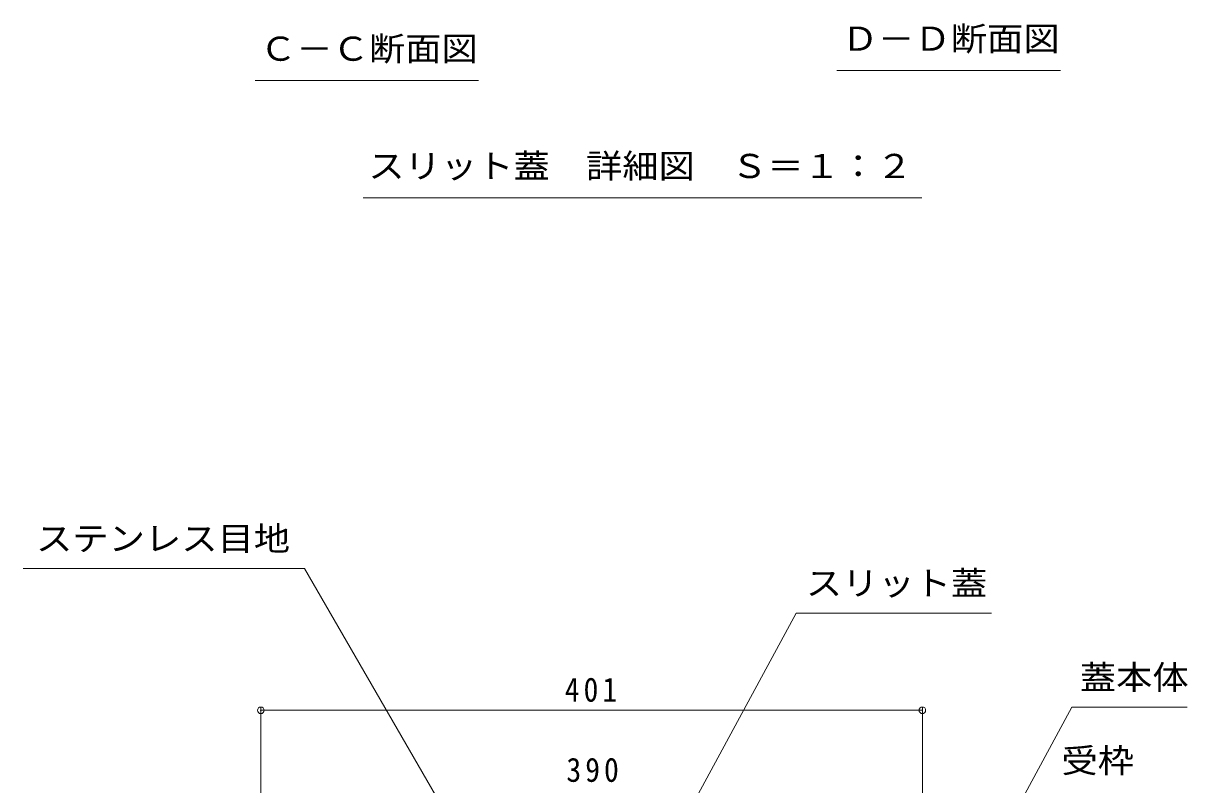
# Model space of a CAD drawing. Units: millimetres at full size, sheet at 1:5, with parts at other scales. Extents: x -1741 to 1924, y -1327 to 1336.
# Drawn here: x 557 to 1263, y -486 to -24 of the extents above; entities that cross this region are included whole.
import ezdxf
from ezdxf.enums import TextEntityAlignment as Align

# ---------------------------------------------------------------- set-up
doc = ezdxf.new("R2010")
doc.units = ezdxf.units.MM
doc.header["$LTSCALE"] = 5
doc.header["$PDMODE"] = 32
doc.header["$PDSIZE"] = 4
for name, color, linetype, lineweight in [('4-4_0108_天井情報・�', 7, 'Continuous', 5), ('4-5_0055_アルミ建具_', 7, 'Continuous', 5), ('D-4_0216_', 7, 'Continuous', 5)]:
    doc.layers.add(name, color=color, linetype=linetype, lineweight=lineweight)
doc.styles.add('ＭＳ ゴシック', font='')
doc.styles.get('ＭＳ ゴシック').set_extended_font_data('MS Gothic')

msp = doc.modelspace()

# ---------------------------------------------------------------- linework, layer by layer
at = {"layer": '4-4_0108_天井情報・�'}
for p, q in [((700.96, -438.997), (700.96, -591.743)), ((700.96, -440.497), (1101.96, -440.497)), ((1101.96, -438.997), (1101.96, -591.743))]:
    msp.add_line(p, q, dxfattribs=at)
msp.add_lwpolyline([(727.501, -354.457), (870.445, -602.043), (862.835, -592.126)], dxfattribs=at)
for p in [(700.96, -440.497), (1101.96, -440.497)]:
    msp.add_point(p, dxfattribs=at)
at = {"layer": '4-5_0055_アルミ建具_'}
for p, q in [((727.501, -354.457), (557.014, -354.457)), ((906.118, -602.043), (1025.406, -381.525)), ((1143.918, -381.525), (1025.406, -381.525)), ((1097.46, -614.429), (1192.547, -438.649)), ((1262.409, -438.649), (1192.547, -438.649))]:
    msp.add_line(p, q, dxfattribs=at)
at = {"layer": 'D-4_0216_'}
for p, q in [((1185.678, -52.477), (1050.145, -52.477)), ((833.008, -58.572), (697.474, -58.572)), ((1101.577, -129.678), (763.099, -129.678))]:
    msp.add_line(p, q, dxfattribs=at)

# ---------------------------------------------------------------- texts
at = {"layer": '4-4_0108_天井情報・�', "color": 2, "char_height": 14.66, "attachment_point": 7, "style": 'ＭＳ ゴシック'}
for s, insert in [('\\T1.27;\\W0.9;401', (885.21, -435.497)), ('\\T1.27;\\W0.9;390', (886.21, -484.111))]:
    msp.add_mtext(s, dxfattribs=dict(at, insert=insert))
at = {"layer": '4-5_0055_アルミ建具_', "color": 2, "style": 'ＭＳ ゴシック', "width": 1.1}
for s, p in [('ステンレス目地', (564.758, -348.067)), ('スリット蓋', (1031.325, -375.135)), ('蓋本体', (1197.409, -432.259)), ('受枠', (1186.276, -482.722))]:
    msp.add_text(s, height=14.66, dxfattribs=at).set_placement(p, align=Align.BOTTOM_LEFT)
at = {"layer": 'D-4_0216_', "color": 2, "style": 'ＭＳ ゴシック', "width": 1.1}
for s, p in [('Ｄ－Ｄ断面図', (1053.178, -44.977)), ('Ｃ－Ｃ断面図', (700.508, -51.072)), ('スリット蓋\u3000詳細図\u3000Ｓ＝１：２', (766.132, -122.178))]:
    msp.add_text(s, height=14.66, dxfattribs=at).set_placement(p, align=Align.BOTTOM_LEFT)

doc.saveas('drawing.dxf')
